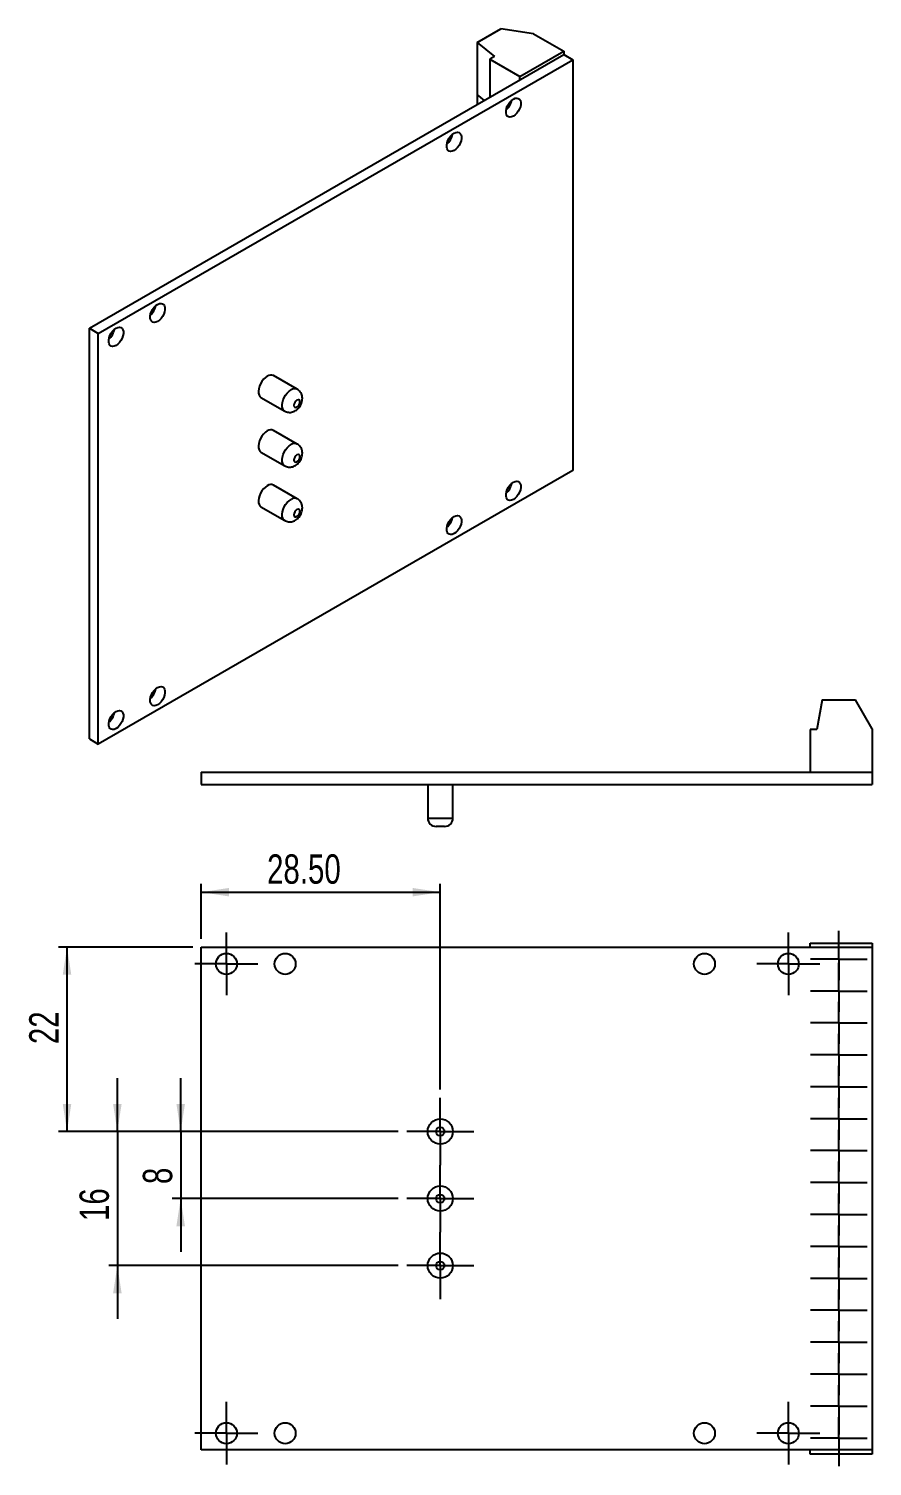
# Model space of a CAD drawing. Extents: x 6 to 261, y 16 to 197.
# Drawn here: x 160.7 to 261.2, y 25.9 to 197.4 of the extents above; entities that cross this region are included whole.
import ezdxf

# ---------------------------------------------------------------- set-up
doc = ezdxf.new("R2010")
doc.units = 0
doc.layers.get('0').update_dxf_attribs({"linetype": 'CONTINUOUS'})
doc.styles.add('SLDTEXTSTYLE0', font='TXT', dxfattribs={"width": 0.75})
doc.dimstyles.new('SLDDIMSTYLE0', dxfattribs={"dimtxt": 3.5, "dimasz": 3.302, "dimexe": 0, "dimexo": 0.0625, "dimgap": 0.875, "dimtad": 1, "dimrnd": 1e-09, "dimzin": 12, "dimtxsty": 'SLDTEXTSTYLE0', "dimsah": 1, "dimcen": 0.09, "dimazin": 3, "dimtfac": 1, "dimtmove": 0, "dimatfit": 3, "dimtolj": 1, "dimtzin": 12})
doc.dimstyles.new('SLDDIMSTYLE1', dxfattribs={"dimtxt": 3.5, "dimasz": 3.302, "dimexe": 0, "dimexo": 0.0625, "dimgap": 0.875, "dimtad": 1, "dimrnd": 1e-09, "dimzin": 12, "dimtxsty": 'SLDTEXTSTYLE0', "dimsah": 1, "dimcen": 0.09, "dimazin": 3, "dimtfac": 1, "dimtofl": 0, "dimtmove": 0, "dimatfit": 3, "dimtolj": 1, "dimtzin": 12})
doc.dimstyles.new('SLDDIMSTYLE2', dxfattribs={"dimtxt": 3.5, "dimasz": 3.302, "dimexe": 0, "dimexo": 0.0625, "dimgap": 0.875, "dimtad": 1, "dimrnd": 1e-09, "dimzin": 4, "dimtxsty": 'SLDTEXTSTYLE0', "dimsah": 1, "dimcen": 0.09, "dimazin": 3, "dimtfac": 1, "dimtofl": 0, "dimtmove": 0, "dimatfit": 3, "dimtolj": 1, "dimtzin": 12})

# ---------------------------------------------------------------- blocks, each defined once
blk = doc.blocks.new('_D')
at = {"color": 7, "linetype": 'CONTINUOUS'}
for p, q in [((171.22, 65.81), (171.22, 72.16)), ((204.72, 65.81), (170.22, 65.81)), ((171.22, 65.81), (171.22, 49.81)), ((204.72, 49.81), (170.22, 49.81)), ((171.22, 49.81), (171.22, 43.46))]:
    blk.add_line(p, q, dxfattribs=at)
for points in [[(171.22, 65.81), (171.73, 69.11), (170.71, 69.11)], [(171.22, 49.81), (170.71, 46.51), (171.73, 46.51)]]:
    blk.add_solid(points, dxfattribs=at)
at = {"color": 7, "linetype": 'CONTINUOUS', "insert": (166.71, 55.13), "char_height": 3.5, "attachment_point": 1, "rotation": 90, "style": 'SLDTEXTSTYLE0'}
blk.add_mtext('16', dxfattribs=at)
blk = doc.blocks.new('_D_1')
at = {"color": 7, "linetype": 'CONTINUOUS'}
for p, q in [((178.77, 65.81), (178.77, 72.16)), ((204.72, 65.81), (177.77, 65.81)), ((178.77, 65.81), (178.77, 57.81)), ((204.72, 57.81), (177.77, 57.81)), ((178.77, 57.81), (178.77, 51.46))]:
    blk.add_line(p, q, dxfattribs=at)
for points in [[(178.77, 65.81), (179.28, 69.11), (178.26, 69.11)], [(178.77, 57.81), (178.26, 54.51), (179.28, 54.51)]]:
    blk.add_solid(points, dxfattribs=at)
at = {"color": 7, "linetype": 'CONTINUOUS', "insert": (174.26, 59.54), "char_height": 3.5, "attachment_point": 1, "rotation": 90, "style": 'SLDTEXTSTYLE0'}
blk.add_mtext('8', dxfattribs=at)
blk = doc.blocks.new('_D_2')
at = {"color": 7, "linetype": 'CONTINUOUS'}
for p, q in [((180.22, 87.81), (164.22, 87.81)), ((165.22, 65.81), (165.22, 87.81)), ((204.72, 65.81), (164.22, 65.81))]:
    blk.add_line(p, q, dxfattribs=at)
for points in [[(165.22, 87.81), (164.71, 84.51), (165.73, 84.51)], [(165.22, 65.81), (165.73, 69.11), (164.71, 69.11)]]:
    blk.add_solid(points, dxfattribs=at)
at = {"color": 7, "linetype": 'CONTINUOUS', "insert": (160.71, 76.24), "char_height": 3.5, "attachment_point": 1, "rotation": 90, "style": 'SLDTEXTSTYLE0'}
blk.add_mtext('22', dxfattribs=at)
blk = doc.blocks.new('_D_3')
at = {"color": 7, "linetype": 'CONTINUOUS'}
for p, q in [((181.22, 88.81), (181.22, 95.37)), ((181.22, 94.37), (209.72, 94.37)), ((209.72, 70.81), (209.72, 95.37))]:
    blk.add_line(p, q, dxfattribs=at)
for points in [[(181.22, 94.37), (184.52, 93.86), (184.52, 94.87)], [(209.72, 94.37), (206.42, 94.87), (206.42, 93.86)]]:
    blk.add_solid(points, dxfattribs=at)
at = {"color": 7, "linetype": 'CONTINUOUS', "insert": (189.07, 98.88), "char_height": 3.5, "attachment_point": 1, "style": 'SLDTEXTSTYLE0'}
blk.add_mtext('28.50', dxfattribs=at)
blk = doc.blocks.new('SW_CENTERMARKSYMBOL_0')
at = {"color": 0, "linetype": 'CONTINUOUS'}
for p, q in [((0, 2.5), (0, 4)), ((0, 0), (0, 2.5)), ((-2.5, 0), (-4, 0)), ((0, 0), (-2.5, 0)), ((0, 0), (0, -2.5)), ((0, 0), (2.5, 0)), ((2.5, 0), (4, 0)), ((0, -2.5), (0, -4))]:
    blk.add_line(p, q, dxfattribs=at)
blk = doc.blocks.new('SW_CENTERMARKSYMBOL_1')
at = {"color": 0, "linetype": 'CONTINUOUS'}
for p, q in [((0, 10.12), (0, 10.99)), ((0, 7.62), (0, 10.12)), ((-2.5, 7.62), (-3.37, 7.62)), ((0, 7.62), (-2.5, 7.62)), ((0, 7.62), (0, 5.12)), ((0, 7.62), (2.5, 7.62)), ((2.5, 7.62), (3.37, 7.62)), ((0, 0), (0, 2.5)), ((-2.5, 0), (-3.37, 0)), ((0, 0), (-2.5, 0)), ((0, 0), (0, -2.5)), ((0, 0), (2.5, 0)), ((2.5, 0), (3.37, 0)), ((0, -7.62), (0, -5.12)), ((-2.5, -7.62), (-3.37, -7.62)), ((0, -7.62), (-2.5, -7.62)), ((0, -7.62), (0, -10.12)), ((0, -7.62), (2.5, -7.62)), ((2.5, -7.62), (3.37, -7.62)), ((0, -15.24), (0, -12.74)), ((-2.5, -15.24), (-3.37, -15.24)), ((0, -15.24), (-2.5, -15.24)), ((0, -15.24), (0, -17.74)), ((0, -15.24), (2.5, -15.24)), ((2.5, -15.24), (3.37, -15.24)), ((0, -22.86), (0, -20.36)), ((-2.5, -22.86), (-3.37, -22.86)), ((0, -22.86), (-2.5, -22.86)), ((0, -22.86), (0, -25.36)), ((0, -22.86), (2.5, -22.86)), ((2.5, -22.86), (3.37, -22.86)), ((0, -30.48), (0, -27.98)), ((-2.5, -30.48), (-3.37, -30.48)), ((0, -30.48), (-2.5, -30.48)), ((0, -30.48), (0, -32.98)), ((0, -30.48), (2.5, -30.48)), ((2.5, -30.48), (3.37, -30.48)), ((0, -38.1), (0, -35.6)), ((-2.5, -38.1), (-3.37, -38.1)), ((0, -38.1), (-2.5, -38.1)), ((0, -38.1), (0, -40.6)), ((0, -38.1), (2.5, -38.1)), ((2.5, -38.1), (3.37, -38.1)), ((0, -45.72), (0, -43.22)), ((-2.5, -45.72), (-3.37, -45.72)), ((0, -45.72), (-2.5, -45.72)), ((0, -45.72), (0, -48.22)), ((0, -45.72), (2.5, -45.72)), ((2.5, -45.72), (3.37, -45.72)), ((0, -48.22), (0, -49.09))]:
    blk.add_line(p, q, dxfattribs=at)
blk = doc.blocks.new('SW_CENTERMARKSYMBOL_2')
at = {"color": 0, "linetype": 'CONTINUOUS'}
for p, q in [((0, 10.12), (0, 10.99)), ((0, 7.62), (0, 10.12)), ((-2.5, 7.62), (-3.37, 7.62)), ((0, 7.62), (-2.5, 7.62)), ((0, 7.62), (0, 5.12)), ((0, 7.62), (2.5, 7.62)), ((2.5, 7.62), (3.37, 7.62)), ((0, 0), (0, 2.5)), ((-2.5, 0), (-3.37, 0)), ((0, 0), (-2.5, 0)), ((0, 0), (0, -2.5)), ((0, 0), (2.5, 0)), ((2.5, 0), (3.37, 0)), ((0, -7.62), (0, -5.12)), ((-2.5, -7.62), (-3.37, -7.62)), ((0, -7.62), (-2.5, -7.62)), ((0, -7.62), (0, -10.12)), ((0, -7.62), (2.5, -7.62)), ((2.5, -7.62), (3.37, -7.62)), ((0, -15.24), (0, -12.74)), ((-2.5, -15.24), (-3.37, -15.24)), ((0, -15.24), (-2.5, -15.24)), ((0, -15.24), (0, -17.74)), ((0, -15.24), (2.5, -15.24)), ((2.5, -15.24), (3.37, -15.24)), ((0, -22.86), (0, -20.36)), ((-2.5, -22.86), (-3.37, -22.86)), ((0, -22.86), (-2.5, -22.86)), ((0, -22.86), (0, -25.36)), ((0, -22.86), (2.5, -22.86)), ((2.5, -22.86), (3.37, -22.86)), ((0, -30.48), (0, -27.98)), ((-2.5, -30.48), (-3.37, -30.48)), ((0, -30.48), (-2.5, -30.48)), ((0, -30.48), (0, -32.98)), ((0, -30.48), (2.5, -30.48)), ((2.5, -30.48), (3.37, -30.48)), ((0, -38.1), (0, -35.6)), ((-2.5, -38.1), (-3.37, -38.1)), ((0, -38.1), (-2.5, -38.1)), ((0, -38.1), (0, -40.6)), ((0, -38.1), (2.5, -38.1)), ((2.5, -38.1), (3.37, -38.1)), ((0, -45.72), (0, -43.22)), ((-2.5, -45.72), (-3.37, -45.72)), ((0, -45.72), (-2.5, -45.72)), ((0, -45.72), (0, -48.22)), ((0, -45.72), (2.5, -45.72)), ((2.5, -45.72), (3.37, -45.72)), ((0, -48.22), (0, -49.09))]:
    blk.add_line(p, q, dxfattribs=at)
blk = doc.blocks.new('SW_CENTERMARKSYMBOL_3')
at = {"color": 0, "linetype": 'CONTINUOUS'}
for p, q in [((0, 2.5), (0, 3.75)), ((0, 0), (0, 2.5)), ((-2.5, 0), (-3.75, 0)), ((0, 0), (-2.5, 0)), ((0, 0), (0, -2.5)), ((0, 0), (2.5, 0)), ((2.5, 0), (3.75, 0)), ((0, -2.5), (0, -3.75))]:
    blk.add_line(p, q, dxfattribs=at)
blk = doc.blocks.new('SW_CENTERMARKSYMBOL_4')
at = {"color": 0, "linetype": 'CONTINUOUS'}
for p, q in [((0, 2.5), (0, 3.75)), ((0, 0), (0, 2.5)), ((-2.5, 0), (-3.75, 0)), ((0, 0), (-2.5, 0)), ((0, 0), (0, -2.5)), ((0, 0), (2.5, 0)), ((2.5, 0), (3.75, 0)), ((0, -2.5), (0, -3.75))]:
    blk.add_line(p, q, dxfattribs=at)
blk = doc.blocks.new('SW_CENTERMARKSYMBOL_5')
at = {"color": 0, "linetype": 'CONTINUOUS'}
for p, q in [((0, 2.5), (0, 3.75)), ((0, 0), (0, 2.5)), ((-2.5, 0), (-3.75, 0)), ((0, 0), (-2.5, 0)), ((0, 0), (0, -2.5)), ((0, 0), (2.5, 0)), ((2.5, 0), (3.75, 0)), ((0, -2.5), (0, -3.75))]:
    blk.add_line(p, q, dxfattribs=at)
blk = doc.blocks.new('SW_CENTERMARKSYMBOL_6')
at = {"color": 0, "linetype": 'CONTINUOUS'}
for p, q in [((0, 2.5), (0, 3.75)), ((0, 0), (0, 2.5)), ((-2.5, 0), (-3.75, 0)), ((0, 0), (-2.5, 0)), ((0, 0), (0, -2.5)), ((0, 0), (2.5, 0)), ((2.5, 0), (3.75, 0)), ((0, -2.5), (0, -3.75))]:
    blk.add_line(p, q, dxfattribs=at)
blk = doc.blocks.new('SW_CENTERMARKSYMBOL_7')
at = {"color": 0, "linetype": 'CONTINUOUS'}
for p, q in [((0, 2.5), (0, 4)), ((0, 0), (0, 2.5)), ((-2.5, 0), (-4, 0)), ((0, 0), (-2.5, 0)), ((0, 0), (0, -2.5)), ((0, 0), (2.5, 0)), ((2.5, 0), (4, 0)), ((0, -2.5), (0, -4))]:
    blk.add_line(p, q, dxfattribs=at)
blk = doc.blocks.new('SW_CENTERMARKSYMBOL_8')
at = {"color": 0, "linetype": 'CONTINUOUS'}
for p, q in [((0, 2.5), (0, 4)), ((0, 0), (0, 2.5)), ((-2.5, 0), (-4, 0)), ((0, 0), (-2.5, 0)), ((0, 0), (0, -2.5)), ((0, 0), (2.5, 0)), ((2.5, 0), (4, 0)), ((0, -2.5), (0, -4))]:
    blk.add_line(p, q, dxfattribs=at)

msp = doc.modelspace()

# ---------------------------------------------------------------- linework, layer by layer
at = {"color": 7, "linetype": 'CONTINUOUS'}
for p, q in [((214.138, 195.764), (216.956, 197.391)), ((220.82, 196.793), (216.956, 197.391)), ((214.138, 195.764), (216.196, 194.067)), ((214.138, 195.764), (214.138, 189.542)), ((220.82, 196.793), (224.451, 194.697)), ((167.883, 161.648), (224.451, 194.305)), ((216.196, 194.067), (215.636, 193.744)), ((219.219, 191.676), (224.451, 194.697)), ((224.451, 194.697), (224.451, 194.305)), ((224.451, 194.305), (225.512, 193.692)), ((168.943, 161.036), (225.512, 193.692)), ((215.636, 193.744), (215.636, 189.216)), ((215.636, 193.744), (219.219, 191.676)), ((225.512, 193.692), (225.512, 144.7)), ((219.219, 191.284), (219.219, 191.676)), ((214.988, 188.842), (214.138, 189.542)), ((214.138, 189.542), (214.138, 188.351)), ((167.883, 112.656), (167.883, 161.648)), ((167.883, 161.648), (168.943, 161.036)), ((168.943, 112.044), (168.943, 161.036)), ((192.674, 154.372), (189.846, 156.005)), ((188.346, 153.407), (191.174, 151.774)), ((192.674, 147.84), (189.846, 149.473)), ((188.346, 146.875), (191.174, 145.242)), ((225.512, 144.7), (168.943, 112.044)), ((192.674, 141.308), (189.846, 142.94)), ((217.859, 142.684), (218.046, 142.576)), ((188.346, 140.342), (191.174, 138.709)), ((255.238, 117.304), (254.614, 113.771)), ((255.238, 117.304), (259.222, 117.304)), ((261.222, 113.84), (259.222, 117.304)), ((253.822, 113.771), (253.822, 108.704)), ((254.614, 113.771), (253.822, 113.771)), ((261.222, 113.84), (261.222, 108.704)), ((167.883, 112.656), (168.943, 112.044)), ((181.222, 108.704), (181.222, 107.204)), ((181.222, 108.704), (253.822, 108.704)), ((253.822, 108.704), (261.222, 108.704)), ((261.222, 108.704), (261.222, 107.204)), ((181.222, 107.204), (261.222, 107.204)), ((208.222, 107.204), (208.222, 103.204)), ((211.222, 103.204), (211.222, 107.204)), ((209.722, 102.204), (209.222, 102.204)), ((210.222, 102.204), (209.722, 102.204)), ((181.222, 27.809), (181.222, 87.809)), ((181.222, 87.809), (261.222, 87.809)), ((253.822, 87.809), (253.822, 88.289)), ((253.822, 88.289), (261.222, 88.289)), ((261.222, 88.289), (261.222, 87.809)), ((261.222, 87.809), (261.222, 27.809)), ((261.222, 27.809), (181.222, 27.809)), ((253.822, 27.329), (253.822, 27.809)), ((261.222, 27.809), (261.222, 27.329)), ((261.222, 27.329), (253.822, 27.329))]:
    msp.add_line(p, q, dxfattribs=at)
at = {"color": 1, "linetype": 'CONTINUOUS'}
for p, q in [((208.222, 103.204), (209.722, 103.204)), ((209.722, 103.204), (211.222, 103.204))]:
    msp.add_line(p, q, dxfattribs=at)
at = {"color": 7, "linetype": 'CONTINUOUS', "flags": 128}
for points in [[(218.441, 186.957), (218.229, 186.864), (218.03, 186.836), (217.855, 186.875), (217.713, 186.977), (217.614, 187.138), (217.563, 187.348), (217.563, 187.594), (217.614, 187.862), (217.713, 188.137), (217.855, 188.403), (218.03, 188.644), (218.229, 188.846), (218.441, 188.998), (218.652, 189.09), (218.852, 189.118), (219.027, 189.08), (219.168, 188.977), (219.267, 188.816), (219.318, 188.607), (219.318, 188.361), (219.267, 188.092), (219.168, 187.817), (219.027, 187.552), (218.852, 187.311), (218.652, 187.108), (218.441, 186.957)], [(211.37, 182.874), (211.158, 182.782), (210.959, 182.754), (210.784, 182.793), (210.642, 182.895), (210.543, 183.056), (210.492, 183.266), (210.492, 183.512), (210.543, 183.78), (210.642, 184.055), (210.784, 184.321), (210.959, 184.562), (211.158, 184.764), (211.37, 184.916), (211.581, 185.008), (211.78, 185.036), (211.956, 184.998), (212.097, 184.895), (212.196, 184.734), (212.247, 184.525), (212.247, 184.279), (212.196, 184.01), (212.097, 183.735), (211.956, 183.47), (211.78, 183.229), (211.581, 183.026), (211.37, 182.874)], [(176.014, 162.464), (175.803, 162.372), (175.604, 162.344), (175.428, 162.383), (175.287, 162.485), (175.188, 162.646), (175.137, 162.855), (175.137, 163.101), (175.188, 163.37), (175.287, 163.645), (175.428, 163.911), (175.604, 164.152), (175.803, 164.354), (176.014, 164.506), (176.226, 164.598), (176.425, 164.626), (176.601, 164.587), (176.742, 164.485), (176.841, 164.324), (176.892, 164.115), (176.892, 163.868), (176.841, 163.6), (176.742, 163.325), (176.601, 163.059), (176.425, 162.818), (176.226, 162.616), (176.014, 162.464)], [(171.065, 159.607), (170.853, 159.514), (170.654, 159.487), (170.479, 159.525), (170.337, 159.628), (170.238, 159.788), (170.187, 159.998), (170.187, 160.244), (170.238, 160.512), (170.337, 160.787), (170.479, 161.053), (170.654, 161.294), (170.853, 161.496), (171.065, 161.648), (171.276, 161.741), (171.475, 161.768), (171.651, 161.73), (171.792, 161.627), (171.891, 161.467), (171.942, 161.257), (171.942, 161.011), (171.891, 160.743), (171.792, 160.468), (171.651, 160.202), (171.475, 159.961), (171.276, 159.759), (171.065, 159.607)], [(189.096, 155.931), (188.868, 155.77), (188.65, 155.56), (188.454, 155.31), (188.287, 155.032), (188.159, 154.739), (188.074, 154.444), (188.037, 154.161), (188.049, 153.904), (188.111, 153.684), (188.218, 153.512), (188.346, 153.407)], [(192.631, 153.073), (192.496, 152.964), (192.381, 152.809), (192.305, 152.633), (192.278, 152.461), (192.305, 152.32), (192.381, 152.232), (192.496, 152.21), (192.631, 152.257), (192.767, 152.366), (192.881, 152.521), (192.958, 152.697), (192.985, 152.869), (192.958, 153.01), (192.881, 153.098), (192.767, 153.12), (192.631, 153.073)], [(189.096, 149.398), (188.868, 149.238), (188.65, 149.028), (188.454, 148.778), (188.287, 148.5), (188.159, 148.206), (188.074, 147.911), (188.037, 147.628), (188.049, 147.371), (188.111, 147.151), (188.218, 146.979), (188.346, 146.875)], [(192.631, 146.541), (192.496, 146.432), (192.381, 146.277), (192.305, 146.1), (192.278, 145.928), (192.305, 145.788), (192.381, 145.7), (192.496, 145.677), (192.631, 145.724), (192.767, 145.833), (192.881, 145.988), (192.958, 146.165), (192.985, 146.337), (192.958, 146.477), (192.881, 146.566), (192.767, 146.588), (192.631, 146.541)], [(189.096, 142.866), (188.868, 142.706), (188.65, 142.496), (188.454, 142.246), (188.287, 141.968), (188.159, 141.674), (188.074, 141.379), (188.037, 141.096), (188.049, 140.839), (188.111, 140.619), (188.218, 140.447), (188.346, 140.342)], [(218.441, 141.23), (218.229, 141.138), (218.03, 141.11), (217.855, 141.149), (217.713, 141.251), (217.614, 141.412), (217.563, 141.621), (217.563, 141.867), (217.614, 142.136), (217.713, 142.411), (217.855, 142.677), (218.03, 142.918), (218.229, 143.12), (218.441, 143.272), (218.652, 143.364), (218.852, 143.392), (219.027, 143.353), (219.168, 143.251), (219.267, 143.09), (219.318, 142.88), (219.318, 142.634), (219.267, 142.366), (219.168, 142.091), (219.027, 141.825), (218.852, 141.584), (218.652, 141.382), (218.441, 141.23)], [(192.631, 140.009), (192.496, 139.899), (192.381, 139.745), (192.305, 139.568), (192.278, 139.396), (192.305, 139.255), (192.381, 139.167), (192.496, 139.145), (192.631, 139.192), (192.767, 139.301), (192.881, 139.456), (192.958, 139.633), (192.985, 139.804), (192.958, 139.945), (192.881, 140.033), (192.767, 140.056), (192.631, 140.009)], [(211.37, 137.148), (211.158, 137.056), (210.959, 137.028), (210.784, 137.067), (210.642, 137.169), (210.543, 137.33), (210.492, 137.539), (210.492, 137.785), (210.543, 138.054), (210.642, 138.329), (210.784, 138.595), (210.959, 138.836), (211.158, 139.038), (211.37, 139.19), (211.581, 139.282), (211.78, 139.31), (211.956, 139.271), (212.097, 139.169), (212.196, 139.008), (212.247, 138.798), (212.247, 138.552), (212.196, 138.284), (212.097, 138.009), (211.956, 137.743), (211.78, 137.502), (211.581, 137.3), (211.37, 137.148)], [(176.014, 116.738), (175.803, 116.646), (175.604, 116.618), (175.428, 116.656), (175.287, 116.759), (175.188, 116.92), (175.137, 117.129), (175.137, 117.375), (175.188, 117.644), (175.287, 117.919), (175.428, 118.184), (175.604, 118.425), (175.803, 118.628), (176.014, 118.779), (176.226, 118.872), (176.425, 118.9), (176.601, 118.861), (176.742, 118.758), (176.841, 118.598), (176.892, 118.388), (176.892, 118.142), (176.841, 117.874), (176.742, 117.599), (176.601, 117.333), (176.425, 117.092), (176.226, 116.89), (176.014, 116.738)], [(171.065, 113.881), (170.853, 113.788), (170.654, 113.76), (170.479, 113.799), (170.337, 113.902), (170.238, 114.062), (170.187, 114.272), (170.187, 114.518), (170.238, 114.786), (170.337, 115.061), (170.479, 115.327), (170.654, 115.568), (170.853, 115.77), (171.065, 115.922), (171.276, 116.014), (171.475, 116.042), (171.651, 116.004), (171.792, 115.901), (171.891, 115.74), (171.942, 115.531), (171.942, 115.285), (171.891, 115.016), (171.792, 114.741), (171.651, 114.476), (171.475, 114.235), (171.276, 114.032), (171.065, 113.881)]]:
    msp.add_lwpolyline(points, dxfattribs=at)
at = {"color": 1, "linetype": 'CONTINUOUS', "flags": 128}
for points in [[(191.174, 151.774), (191.046, 151.879), (190.939, 152.051), (190.878, 152.271), (190.865, 152.528), (190.902, 152.811), (190.987, 153.106), (191.116, 153.399), (191.282, 153.678), (191.479, 153.928), (191.696, 154.138), (191.924, 154.298)], [(191.174, 145.242), (191.046, 145.347), (190.939, 145.519), (190.878, 145.738), (190.865, 145.996), (190.902, 146.278), (190.987, 146.574), (191.116, 146.867), (191.282, 147.145), (191.479, 147.395), (191.696, 147.605), (191.924, 147.766)], [(191.174, 138.71), (191.046, 138.814), (190.939, 138.986), (190.878, 139.206), (190.865, 139.463), (190.902, 139.746), (190.987, 140.041), (191.116, 140.335), (191.282, 140.613), (191.479, 140.863), (191.696, 141.073), (191.924, 141.233)]]:
    msp.add_lwpolyline(points, dxfattribs=at)
at = {"color": 7, "linetype": 'CONTINUOUS'}
for centre, radius in [((184.222, 85.809), 1.25), ((191.222, 85.809), 1.25), ((241.222, 85.809), 1.25), ((251.222, 85.809), 1.25), ((209.722, 65.809), 1.5), ((209.722, 65.809), 0.5), ((209.722, 57.809), 1.5), ((209.722, 57.809), 0.5), ((209.722, 49.809), 1.5), ((209.722, 49.809), 0.5), ((184.222, 29.809), 1.25), ((191.222, 29.809), 1.25), ((241.222, 29.809), 1.25), ((251.222, 29.809), 1.25)]:
    msp.add_circle(centre, radius, dxfattribs=at)
for centre, radius, start, end in [((216.274, 189.228), 2.002, 310.70963, 349.29575), ((209.203, 185.146), 2.002, 310.70963, 349.29575), ((173.847, 164.736), 2.002, 310.70963, 349.29575), ((168.898, 161.879), 2.002, 310.70963, 349.29575), ((189.534, 155.332), 0.742, 65.12869, 126.18177), ((189.534, 148.8), 0.742, 65.12869, 126.18177), ((189.534, 142.267), 0.742, 65.12869, 126.18177), ((216.274, 143.502), 2.002, 310.70963, 349.29575), ((209.203, 139.42), 2.002, 310.70963, 349.29575), ((173.847, 119.01), 2.002, 310.70963, 349.29575), ((168.898, 116.152), 2.002, 310.70963, 349.29575), ((209.222, 103.204), 1, 180, 270), ((210.222, 103.204), 1, 270, 0)]:
    msp.add_arc(centre, radius, start, end, dxfattribs=at)
at = {"color": 1, "linetype": 'CONTINUOUS'}
for centre in [(192.362, 153.699), (192.362, 147.166), (192.362, 140.634)]:
    msp.add_arc(centre, 0.742, 65.2238, 126.17293, dxfattribs=at)
at = {"color": 7, "linetype": 'CONTINUOUS'}
for points in [[(191.176, 151.779), (191.241, 151.743), (191.383, 151.667), (191.624, 151.617), (191.877, 151.613), (192.122, 151.66), (192.357, 151.754), (192.58, 151.893), (192.789, 152.078), (192.975, 152.309), (193.128, 152.58), (193.233, 152.871), (193.282, 153.163), (193.277, 153.442), (193.22, 153.704), (193.115, 153.944), (192.96, 154.15), (192.809, 154.296), (192.701, 154.35), (192.67, 154.366)], [(191.176, 145.246), (191.241, 145.211), (191.383, 145.135), (191.624, 145.085), (191.877, 145.081), (192.122, 145.128), (192.357, 145.221), (192.58, 145.36), (192.789, 145.546), (192.975, 145.777), (193.128, 146.048), (193.233, 146.338), (193.282, 146.631), (193.277, 146.91), (193.22, 147.172), (193.115, 147.411), (192.96, 147.618), (192.809, 147.763), (192.701, 147.818), (192.67, 147.833)], [(191.176, 138.714), (191.241, 138.679), (191.383, 138.602), (191.624, 138.552), (191.877, 138.548), (192.122, 138.596), (192.357, 138.689), (192.58, 138.828), (192.789, 139.014), (192.975, 139.244), (193.128, 139.515), (193.233, 139.806), (193.282, 140.099), (193.277, 140.377), (193.22, 140.639), (193.115, 140.879), (192.96, 141.086), (192.809, 141.231), (192.701, 141.285), (192.67, 141.301)]]:
    msp.add_open_spline(points, degree=3, knots=[0, 0, 0, 0, 0.0503068, 0.1093714, 0.1663679, 0.2226954, 0.279826, 0.3393272, 0.4024135, 0.4690165, 0.5378209, 0.6094888, 0.67576, 0.7392271, 0.7999422, 0.8591361, 0.9176726, 0.9760143, 1, 1, 1, 1], dxfattribs=at)

# ---------------------------------------------------------------- block references
for name, p in [('SW_CENTERMARKSYMBOL_5', (184.222, 85.809)), ('SW_CENTERMARKSYMBOL_3', (251.222, 85.809)), ('SW_CENTERMARKSYMBOL_1', (257.23, 78.764)), ('SW_CENTERMARKSYMBOL_2', (257.23, 74.954)), ('SW_CENTERMARKSYMBOL_0', (209.722, 65.809)), ('SW_CENTERMARKSYMBOL_7', (209.722, 57.809)), ('SW_CENTERMARKSYMBOL_8', (209.722, 49.809)), ('SW_CENTERMARKSYMBOL_4', (184.222, 29.809)), ('SW_CENTERMARKSYMBOL_6', (251.222, 29.809))]:
    msp.add_blockref(name, p, dxfattribs=at)

# ---------------------------------------------------------------- dimensions: what is measured, and where the dimension line sits
dim = msp.add_linear_dim(base=(209.722, 94.366), p1=(181.222, 87.809), p2=(209.722, 69.809), dimstyle='SLDDIMSTYLE2', dxfattribs=at)
dim.commit()
dim.dimension.update_dxf_attribs({"geometry": '_D_3', "text_midpoint": (194.887, 94.366), "dimtype": 160})
for base, p2, dimstyle, picture, middle in [((165.222, 87.809), (181.222, 87.809), 'SLDDIMSTYLE1', '_D_2', (165.222, 78.824)), ((171.222, 49.809), (205.722, 49.809), 'SLDDIMSTYLE0', '_D', (171.222, 57.716)), ((178.769, 57.809), (205.722, 57.809), 'SLDDIMSTYLE0', '_D_1', (178.769, 60.835))]:
    dim = msp.add_linear_dim(base=base, p1=(205.722, 65.809), p2=p2, angle=90, dimstyle=dimstyle, dxfattribs=at)
    dim.commit()
    dim.dimension.update_dxf_attribs({"geometry": picture, "text_midpoint": middle, "dimtype": 160})

doc.saveas('drawing.dxf')
